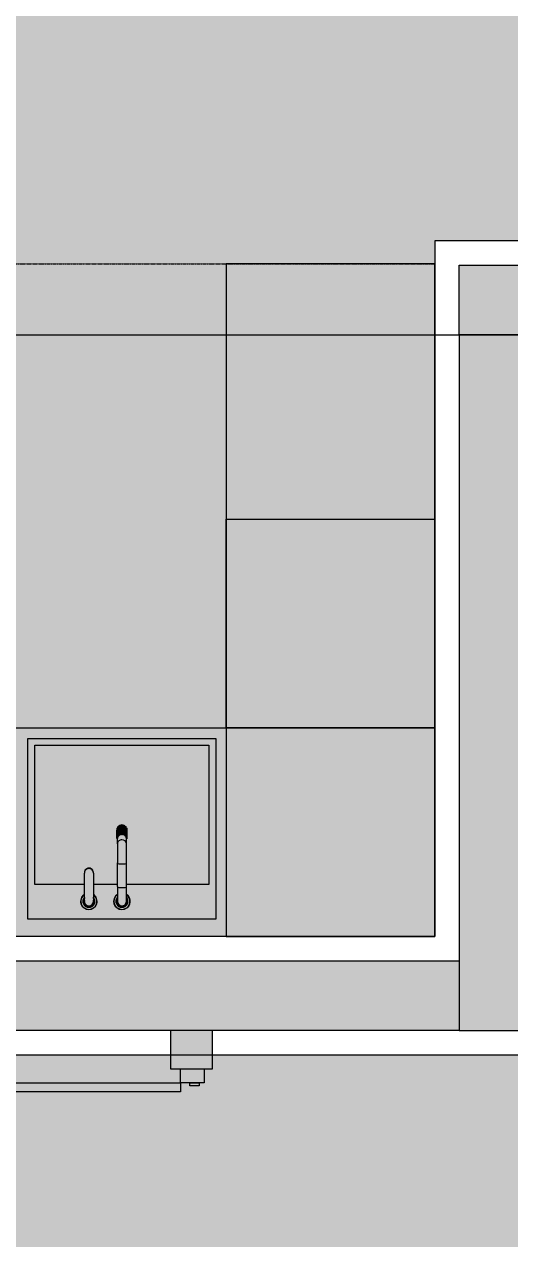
# Model space of a CAD drawing. Header units: millimetres. Extents: x 475206255 to 476720147, y 4620882299 to 4621447368.
# Drawn here: x 475235774 to 475237169, y 4621149208 to 4621152699 of the extents above; entities that cross this region are included whole.
import ezdxf

# ---------------------------------------------------------------- set-up
doc = ezdxf.new("R2010")
doc.units = ezdxf.units.MM
doc.header["$MEASUREMENT"] = 0
doc.linetypes.add('ACAD_ISO02W100', pattern=[7.5, 6, -1.5])
doc.linetypes.add('dash fine 0_25', pattern=[0.5952, 0.2976, -0.2976])
for name, color, linetype, lineweight in [('2D Drafting - General_Pen_No__250_Pen_No__7_Pen_No__250', 7, 'Continuous', 0), ('2D Drafting - General_Pen_No__250_Pen_No__7_Pen_No__7', 7, 'Continuous', 0), ('2D Drafting - General_Pen_No__7_Pen_No__7_Pen_No__7', 7, 'Continuous', 0), ('Doors_Pen_No__7_Pen_No__7_Pen_No__7', 7, 'Continuous', 0), ('G-Anno-Nplt_Pen_No__151', 151, 'Continuous', 0), ('G-Anno-Nplt_Pen_No__4', 7, 'Continuous', 0), ('New_--------AVEJI_MODZRAVI_Pen_No__7', 7, 'Continuous', 0), ('New_--------AVEJI_UDZRAVI_Pen_No__7', 7, 'Continuous', 0), ('zoma_Pen_No__142', 142, 'Continuous', 0), ('zoma_Pen_No__5_Pen_No__5', 5, 'Continuous', 0)]:
    doc.layers.add(name, color=color, linetype=linetype, lineweight=lineweight)
doc.layers.add('New_--aveji_Pen_No__251', color=7, linetype='Continuous', lineweight=0, true_color=0x656565)
doc.layers.add('zoma', color=7, linetype='Continuous')
doc.styles.add('GENERATED_STYLE_2', font='arial.ttf')
doc.dimstyles.new('GENERATED_STYLE__3', dxfattribs={"dimtxt": 200, "dimasz": 64.421331, "dimexe": 0.18, "dimexo": 3, "dimgap": 0, "dimtad": 1, "dimtih": 1, "dimtoh": 1, "dimlfac": 0.001, "dimzin": 0, "dimdsep": 46, "dimtxsty": 'GENERATED_STYLE_2', "dimblk": 'ARROWHEAD_2', "dimblk1": 'ARROWHEAD_2', "dimblk2": 'ARROWHEAD_2', "dimcen": 0.09, "dimclrd": 142, "dimclre": 142, "dimclrt": 142, "dimadec": 0, "dimazin": 0, "dimtfac": 1, "dimtdec": 4, "dimtmove": 0, "dimatfit": 3, "dimfxl": 1, "dimtolj": 1, "dimtzin": 0, "dimarcsym": 0})
doc.dimstyles.new('GENERATED_STYLE__9', dxfattribs={"dimtxt": 200, "dimasz": 64.421331, "dimexe": 0.18, "dimexo": 3, "dimgap": 0, "dimtad": 1, "dimlfac": 0.001, "dimzin": 0, "dimdsep": 46, "dimtxsty": 'GENERATED_STYLE_2', "dimblk": 'ARROWHEAD_2', "dimblk1": 'ARROWHEAD_2', "dimblk2": 'ARROWHEAD_2', "dimcen": 0.09, "dimclrd": 142, "dimclre": 142, "dimclrt": 142, "dimadec": 0, "dimazin": 0, "dimtfac": 1, "dimtdec": 4, "dimtmove": 0, "dimatfit": 3, "dimfxl": 1, "dimtolj": 1, "dimtzin": 0, "dimarcsym": 0})

# ---------------------------------------------------------------- blocks, each defined once
blk = doc.blocks.new('*D165', base_point=(475826095.8, 4621095193.2))
at = {"layer": 'zoma_Pen_No__142', "color": 142, "linetype": 'Continuous', "lineweight": 0, "transparency": 16777216}
for p, q in [((475299175.7, 4621159381.7), (475299091, 4621159430.6)), ((475299133.3, 4621159406.2), (475299133.3, 4621159447.6)), ((475299196.9, 4621159406.2), (475299069.8, 4621159406.2)), ((475299133.3, 4621144206.2), (475299133.3, 4621159406.2)), ((475299196.9, 4621144206.2), (475299069.8, 4621144206.2)), ((475299091, 4621144230.6), (475299175.7, 4621144181.7)), ((475299133.3, 4621144164.7), (475299133.3, 4621144206.2))]:
    blk.add_line(p, q, dxfattribs=at)
at = {"layer": 'zoma_Pen_No__142', "color": 142, "lineweight": 0, "transparency": 16777216, "insert": (475299093.3, 4621151463), "char_height": 200, "attachment_point": 7, "rotation": 90, "style": 'GENERATED_STYLE_2'}
blk.add_mtext('\\A1;{\\pql;\\fArial|b0|i0|c204|p0;\\W1.000000;15.20}', dxfattribs=at)
blk = doc.blocks.new('ARROWHEAD_2')
at = {"color": 0, "linetype": 'Continuous', "lineweight": 0}
for p, q in [((-0.378, -0.655), (0.378, 0.655)), ((0, 0), (-1, 0))]:
    blk.add_line(p, q, dxfattribs=at)
blk = doc.blocks.new('*D169', base_point=(475826095.8, 4621095193.2))
at = {"layer": 'zoma_Pen_No__142', "color": 142, "linetype": 'Continuous', "lineweight": 0, "transparency": 16777216}
for p, q in [((475298407.8, 4621151606.2), (475298280.6, 4621151606.2)), ((475298301.8, 4621151630.6), (475298386.6, 4621151581.7)), ((475298344.2, 4621149006.2), (475298344.2, 4621151606.2)), ((475298301.8, 4621149030.6), (475298386.6, 4621148981.7)), ((475298407.8, 4621149006.2), (475298280.6, 4621149006.2))]:
    blk.add_line(p, q, dxfattribs=at)
at = {"layer": 'zoma_Pen_No__142', "color": 142, "lineweight": 0, "transparency": 16777216, "char_height": 200, "attachment_point": 7, "rotation": 90, "style": 'GENERATED_STYLE_2'}
for s, insert in [('\\A1;{\\pql;\\fArial|b0|i0|c204|p0;\\W1.000000;0.40}', (475298304.2, 4621151047.8)), ('\\A1;{\\pql;\\fArial|b0|i0|c204|p0;\\W1.000000;2.60}', (475298304.2, 4621150039.2))]:
    blk.add_mtext(s, dxfattribs=dict(at, insert=insert))
blk = doc.blocks.new('*D170', base_point=(475826095.8, 4621095193.2))
at = {"layer": 'zoma_Pen_No__142', "color": 142, "linetype": 'Continuous', "lineweight": 0, "transparency": 16777216}
for p, q in [((475298301.8, 4621152030.6), (475298386.6, 4621151981.7)), ((475298407.8, 4621152006.2), (475298280.6, 4621152006.2)), ((475298344.2, 4621151606.2), (475298344.2, 4621152006.2)), ((475298407.8, 4621151606.2), (475298280.6, 4621151606.2)), ((475298301.8, 4621151630.6), (475298386.6, 4621151581.7))]:
    blk.add_line(p, q, dxfattribs=at)
blk = doc.blocks.new('*D171', base_point=(475826095.8, 4621095193.2))
at = {"layer": 'zoma_Pen_No__142', "color": 142, "linetype": 'Continuous', "lineweight": 0, "transparency": 16777216}
for p, q in [((475298301.8, 4621152630.6), (475298386.6, 4621152581.7)), ((475298407.8, 4621152606.2), (475298280.6, 4621152606.2)), ((475298344.2, 4621152006.2), (475298344.2, 4621152606.2)), ((475298301.8, 4621152030.6), (475298386.6, 4621151981.7)), ((475298407.8, 4621152006.2), (475298280.6, 4621152006.2))]:
    blk.add_line(p, q, dxfattribs=at)
at = {"layer": 'zoma_Pen_No__142', "color": 142, "lineweight": 0, "transparency": 16777216, "insert": (475298304.2, 4621152039.2), "char_height": 200, "attachment_point": 7, "rotation": 90, "style": 'GENERATED_STYLE_2'}
blk.add_mtext('\\A1;{\\pql;\\fArial|b0|i0|c204|p0;\\W1.000000;0.60}', dxfattribs=at)
blk = doc.blocks.new('*D172', base_point=(475826095.8, 4621095193.2))
at = {"layer": 'zoma_Pen_No__142', "color": 142, "linetype": 'Continuous', "lineweight": 0, "transparency": 16777216}
for p, q in [((475298301.8, 4621154230.6), (475298386.6, 4621154181.7)), ((475298407.8, 4621154206.2), (475298280.6, 4621154206.2)), ((475298344.2, 4621152606.2), (475298344.2, 4621154206.2)), ((475298301.8, 4621152630.6), (475298386.6, 4621152581.7)), ((475298407.8, 4621152606.2), (475298280.6, 4621152606.2))]:
    blk.add_line(p, q, dxfattribs=at)
at = {"layer": 'zoma_Pen_No__142', "color": 142, "lineweight": 0, "transparency": 16777216, "insert": (475298304.2, 4621153139.2), "char_height": 200, "attachment_point": 7, "rotation": 90, "style": 'GENERATED_STYLE_2'}
blk.add_mtext('\\A1;{\\pql;\\fArial|b0|i0|c204|p0;\\W1.000000;1.60}', dxfattribs=at)
blk = doc.blocks.new('*D1332', base_point=(475826095.8, 4621095193.2))
at = {"layer": 'zoma_Pen_No__142', "color": 142, "linetype": 'Continuous', "lineweight": 0, "transparency": 16777216}
for p, q in [((475233619.4, 4621160358.8), (475233619.4, 4621160486)), ((475240119.4, 4621160358.8), (475240119.4, 4621160486)), ((475233643.8, 4621160464.8), (475233594.9, 4621160380)), ((475240143.8, 4621160464.8), (475240094.9, 4621160380)), ((475233619.4, 4621160422.4), (475240119.4, 4621160422.4))]:
    blk.add_line(p, q, dxfattribs=at)
at = {"layer": 'zoma_Pen_No__142', "color": 142, "lineweight": 0, "transparency": 16777216, "char_height": 200, "attachment_point": 7, "style": 'GENERATED_STYLE_2'}
for s, insert in [('\\A1;{\\pql;\\fArial|b0|i0|c204|p0;\\W1.000000;6.50}', (475236602.4, 4621160462.4)), ('\\A1;{\\pql;\\fArial|b0|i0|c204|p0;\\W1.000000;0.40}', (475239561, 4621160462.4))]:
    blk.add_mtext(s, dxfattribs=dict(at, insert=insert))
blk = doc.blocks.new('*D1391', base_point=(475826095.8, 4621095193.2))
at = {"layer": 'zoma_Pen_No__142', "color": 142, "linetype": 'Continuous', "lineweight": 0, "transparency": 16777216}
for p, q in [((475233619.4, 4621209735.5), (475233619.4, 4621209862.6)), ((475240119.4, 4621209735.5), (475240119.4, 4621209862.6)), ((475233643.8, 4621209841.4), (475233594.9, 4621209756.6)), ((475240143.8, 4621209841.4), (475240094.9, 4621209756.6)), ((475233619.4, 4621209799), (475240119.4, 4621209799))]:
    blk.add_line(p, q, dxfattribs=at)
at = {"layer": 'zoma_Pen_No__142', "color": 142, "lineweight": 0, "transparency": 16777216, "char_height": 200, "attachment_point": 7, "style": 'GENERATED_STYLE_2'}
for s, insert in [('\\A1;{\\pql;\\fArial|b0|i0|c204|p0;\\W1.000000;6.50}', (475236602.4, 4621209839)), ('\\A1;{\\pql;\\fArial|b0|i0|c204|p0;\\W1.000000;0.40}', (475239561, 4621209839))]:
    blk.add_mtext(s, dxfattribs=dict(at, insert=insert))
blk = doc.blocks.new('*D1415', base_point=(475826095.8, 4621095193.2))
at = {"layer": 'zoma_Pen_No__142', "color": 142, "linetype": 'Continuous', "lineweight": 0, "transparency": 16777216}
for p, q in [((475233619.4, 4621191190.5), (475233619.4, 4621191317.7)), ((475240119.4, 4621191190.5), (475240119.4, 4621191317.7)), ((475233643.8, 4621191296.5), (475233594.9, 4621191211.7)), ((475240143.8, 4621191296.5), (475240094.9, 4621191211.7)), ((475233619.4, 4621191254.1), (475240119.4, 4621191254.1))]:
    blk.add_line(p, q, dxfattribs=at)
at = {"layer": 'zoma_Pen_No__142', "color": 142, "lineweight": 0, "transparency": 16777216, "char_height": 200, "attachment_point": 7, "style": 'GENERATED_STYLE_2'}
for s, insert in [('\\A1;{\\pql;\\fArial|b0|i0|c204|p0;\\W1.000000;6.50}', (475236602.4, 4621191294.1)), ('\\A1;{\\pql;\\fArial|b0|i0|c204|p0;\\W1.000000;0.40}', (475239561, 4621191294.1))]:
    blk.add_mtext(s, dxfattribs=dict(at, insert=insert))
blk = doc.blocks.new('*D1449', base_point=(475826095.8, 4621095193.2))
at = {"layer": 'zoma_Pen_No__142', "color": 142, "linetype": 'Continuous', "lineweight": 0, "transparency": 16777216}
for p, q in [((475233619.4, 4621258925.2), (475233619.4, 4621259052.4)), ((475240119.4, 4621258925.2), (475240119.4, 4621259052.4)), ((475233643.8, 4621259031.2), (475233594.9, 4621258946.4)), ((475240143.8, 4621259031.2), (475240094.9, 4621258946.4)), ((475233619.4, 4621258988.8), (475240119.4, 4621258988.8))]:
    blk.add_line(p, q, dxfattribs=at)
at = {"layer": 'zoma_Pen_No__142', "color": 142, "lineweight": 0, "transparency": 16777216, "char_height": 200, "attachment_point": 7, "style": 'GENERATED_STYLE_2'}
for s, insert in [('\\A1;{\\pql;\\fArial|b0|i0|c204|p0;\\W1.000000;6.50}', (475236602.4, 4621259028.8)), ('\\A1;{\\pql;\\fArial|b0|i0|c204|p0;\\W1.000000;0.40}', (475239561, 4621259028.8))]:
    blk.add_mtext(s, dxfattribs=dict(at, insert=insert))
blk = doc.blocks.new('*D1473', base_point=(475826095.8, 4621095193.2))
at = {"layer": 'zoma_Pen_No__142', "color": 142, "linetype": 'Continuous', "lineweight": 0, "transparency": 16777216}
for p, q in [((475233619.4, 4621240380.3), (475233619.4, 4621240507.4)), ((475240119.4, 4621240380.3), (475240119.4, 4621240507.4)), ((475233643.8, 4621240486.2), (475233594.9, 4621240401.5)), ((475240143.8, 4621240486.2), (475240094.9, 4621240401.5)), ((475233619.4, 4621240443.8), (475240119.4, 4621240443.8))]:
    blk.add_line(p, q, dxfattribs=at)
at = {"layer": 'zoma_Pen_No__142', "color": 142, "lineweight": 0, "transparency": 16777216, "char_height": 200, "attachment_point": 7, "style": 'GENERATED_STYLE_2'}
for s, insert in [('\\A1;{\\pql;\\fArial|b0|i0|c204|p0;\\W1.000000;6.50}', (475236602.4, 4621240483.8)), ('\\A1;{\\pql;\\fArial|b0|i0|c204|p0;\\W1.000000;0.40}', (475239561, 4621240483.8))]:
    blk.add_mtext(s, dxfattribs=dict(at, insert=insert))

msp = doc.modelspace()

# ---------------------------------------------------------------- hatches: boundary and pattern name
at = {"layer": '2D Drafting - General_Pen_No__250_Pen_No__7_Pen_No__7', "linetype": 'Continuous', "lineweight": 0}
for points in [[(475240124.343, 4621152006.167), (475240124.343, 4621151806.167), (475237024.343, 4621151806.167), (475237024.343, 4621152006.167)], [(475237024.343, 4621151806.167), (475237024.343, 4621149806.167), (475237224.343, 4621149806.167), (475237224.343, 4621151806.167)], [(475233424.343, 4621150006.167), (475237024.343, 4621150006.167), (475237024.343, 4621149806.167), (475233424.343, 4621149806.167)], [(475236194.342, 4621149695.543), (475236314.342, 4621149695.543), (475236314.342, 4621149806.167), (475236194.342, 4621149806.167)]]:
    msp.add_hatch(color=7, dxfattribs=at).paths.add_polyline_path(points)
at = {"layer": 'G-Anno-Nplt_Pen_No__151', "linetype": 'Continuous', "lineweight": 0, "true_color": 0x1f2f3f}
for points in [[(475233494.343, 4621150076.167), (475233494.343, 4621150945.979), (475233894.343, 4621150945.979), (475233894.343, 4621151776.167), (475233694.343, 4621151776.167), (475233694.343, 4621152076.167), (475233494.343, 4621152076.167), (475233494.343, 4621152660.369), (475233494.343, 4621153166.355), (475233494.343, 4621158936.167), (475233694.343, 4621158936.167), (475233694.343, 4621159136.167), (475240054.343, 4621159136.167), (475240054.343, 4621158936.167), (475240054.343, 4621156069.332), (475240124.343, 4621156069.332), (475240124.343, 4621154316.542), (475239724.343, 4621154316.542), (475239724.343, 4621153556.524), (475240254.343, 4621153556.524), (475240254.343, 4621152076.167), (475236954.343, 4621152076.167), (475236954.343, 4621150076.167)], [(475233494.342, 4621144676.167), (475233494.342, 4621149736.167), (475237294.343, 4621149736.167), (475237294.343, 4621151736.167), (475239464.155, 4621151736.167), (475239464.155, 4621151336.167), (475240294.343, 4621151336.167), (475240294.343, 4621151536.167), (475240594.343, 4621151536.167), (475240594.343, 4621152096.092), (475242554.343, 4621152096.092), (475242554.343, 4621151505.904), (475242954.343, 4621151505.904), (475242954.343, 4621150759.618), (475243024.343, 4621150759.618), (475243024.343, 4621148414.674), (475242954.343, 4621148414.674), (475242954.343, 4621144476.174), (475240594.343, 4621144476.174), (475240594.343, 4621144676.167), (475240054.343, 4621144676.167), (475240054.343, 4621144476.174), (475233694.343, 4621144476.174), (475233694.343, 4621144676.167)]]:
    msp.add_hatch(color=169, dxfattribs=at).paths.add_polyline_path(points)

# ---------------------------------------------------------------- linework, layer by layer
at = {"layer": '2D Drafting - General_Pen_No__250_Pen_No__7_Pen_No__250', "color": 7, "linetype": 'Continuous', "lineweight": 0, "flags": 128}
for points in [[(475237024.343, 4621151806.167), (475237024.343, 4621149806.167), (475237224.343, 4621149806.167), (475237224.343, 4621151806.167)], [(475236194.342, 4621149695.543), (475236314.342, 4621149695.543), (475236314.342, 4621149806.167), (475236194.342, 4621149806.167)]]:
    msp.add_lwpolyline(points, close=True, dxfattribs=at)
at = {"layer": '2D Drafting - General_Pen_No__250_Pen_No__7_Pen_No__7', "color": 7, "linetype": 'Continuous', "lineweight": 0, "flags": 128}
for points in [[(475240124.343, 4621152006.167), (475240124.343, 4621151806.167), (475237024.343, 4621151806.167), (475237024.343, 4621152006.167)], [(475233424.343, 4621150006.167), (475237024.343, 4621150006.167), (475237024.343, 4621149806.167), (475233424.343, 4621149806.167)]]:
    msp.add_lwpolyline(points, close=True, dxfattribs=at)
at = {"layer": '2D Drafting - General_Pen_No__7_Pen_No__7_Pen_No__7', "color": 7, "linetype": 'Continuous', "lineweight": 0}
msp.add_arc((475236222.837, 4621149629.365), 794.311, 180.000009, 270.00169, dxfattribs=at)
at = {"layer": 'Doors_Pen_No__7_Pen_No__7_Pen_No__7', "color": 7, "linetype": 'Continuous', "lineweight": 0, "flags": 128}
for points in [[(475236290.571, 4621149695.543), (475236290.571, 4621149656.032), (475236222.837, 4621149656.032), (475236222.837, 4621149695.543)], [(475236222.837, 4621149656.032), (475236222.837, 4621149629.365), (475235428.526, 4621149629.365), (475235428.526, 4621149656.032)], [(475236276.171, 4621149656.032), (475236276.171, 4621149647.143), (475236249.504, 4621149647.143), (475236249.504, 4621149656.032)]]:
    msp.add_lwpolyline(points, close=True, dxfattribs=at)
at = {"layer": 'G-Anno-Nplt_Pen_No__4', "color": 7, "linetype": 'Continuous', "lineweight": 0, "flags": 128}
for points in [[(475233494.343, 4621150076.167), (475233494.343, 4621150945.979), (475233894.343, 4621150945.979), (475233894.343, 4621151776.167), (475233694.343, 4621151776.167), (475233694.343, 4621152076.167), (475233494.343, 4621152076.167), (475233494.343, 4621152660.369), (475233494.343, 4621153166.355), (475233494.343, 4621158936.167), (475233694.343, 4621158936.167), (475233694.343, 4621159136.167), (475240054.343, 4621159136.167), (475240054.343, 4621158936.167), (475240054.343, 4621156069.332), (475240124.343, 4621156069.332), (475240124.343, 4621154316.542), (475239724.343, 4621154316.542), (475239724.343, 4621153556.524), (475240254.343, 4621153556.524), (475240254.343, 4621152076.167), (475236954.343, 4621152076.167), (475236954.343, 4621150076.167)], [(475233494.342, 4621144676.167), (475233494.342, 4621149736.167), (475237294.343, 4621149736.167), (475237294.343, 4621151736.167), (475239464.155, 4621151736.167), (475239464.155, 4621151336.167), (475240294.343, 4621151336.167), (475240294.343, 4621151536.167), (475240594.343, 4621151536.167), (475240594.343, 4621152096.092), (475242554.343, 4621152096.092), (475242554.343, 4621151505.904), (475242954.343, 4621151505.904), (475242954.343, 4621150759.618), (475243024.343, 4621150759.618), (475243024.343, 4621148414.674), (475242954.343, 4621148414.674), (475242954.343, 4621144476.174), (475240594.343, 4621144476.174), (475240594.343, 4621144676.167), (475240054.343, 4621144676.167), (475240054.343, 4621144476.174), (475233694.343, 4621144476.174), (475233694.343, 4621144676.167)]]:
    msp.add_lwpolyline(points, close=True, dxfattribs=at)
at = {"layer": 'New_--------AVEJI_MODZRAVI_Pen_No__7', "color": 7, "linetype": 'dash fine 0_25', "lineweight": 0}
msp.add_lwpolyline([(475233462.186, 4621150676.168), (475233462.186, 4621152010.536), (475236954.344, 4621152010.535)], dxfattribs=at)
at = {"layer": 'New_--------AVEJI_UDZRAVI_Pen_No__7', "color": 7, "linetype": 'Continuous', "lineweight": 0}
for p, q in [((475236354.343, 4621151276.167), (475236954.343, 4621151276.167)), ((475236354.343, 4621150676.167), (475236354.343, 4621151276.167)), ((475236954.343, 4621151276.167), (475236954.343, 4621150676.167)), ((475236954.343, 4621150676.167), (475236354.343, 4621150676.167))]:
    msp.add_line(p, q, dxfattribs=at)
for points in [[(475236354.343, 4621150076.167), (475236954.343, 4621150076.167), (475236954.343, 4621152010.535), (475236354.343, 4621152010.535)], [(475236954.343, 4621150676.167), (475236954.343, 4621150076.167), (475233954.343, 4621150076.168), (475233954.343, 4621150676.168)]]:
    msp.add_lwpolyline(points, close=True, dxfattribs=at)
at = {"layer": 'New_--aveji_Pen_No__251', "color": 251, "linetype": 'Continuous', "lineweight": 0, "true_color": 0x656565}
for p, q in [((475236040.157, 4621150386.33), (475236040.157, 4621150362.367)), ((475236040.157, 4621150358.539), (475236040.157, 4621150382.502)), ((475236040.416, 4621150363.522), (475236040.416, 4621150387.485)), ((475236042.062, 4621150391.021), (475236042.062, 4621150367.058)), ((475236042.798, 4621150368.038), (475236042.798, 4621150392.001)), ((475236045.37, 4621150393.215), (475236045.37, 4621150367.564)), ((475236045.839, 4621150394.707), (475236045.839, 4621150370.744)), ((475236046.941, 4621150371.399), (475236046.941, 4621150395.362)), ((475236049.495, 4621150395.668), (475236049.495, 4621150370.017)), ((475236050.914, 4621150396.826), (475236050.914, 4621150372.863)), ((475236052.213, 4621150373.092), (475236052.213, 4621150397.056)), ((475236054.362, 4621150396.53), (475236054.362, 4621150370.878)), ((475236056.514, 4621150397.055), (475236056.514, 4621150373.092)), ((475236057.813, 4621150372.862), (475236057.813, 4621150396.825)), ((475236059.228, 4621150395.668), (475236059.228, 4621150370.017)), ((475236061.785, 4621150395.359), (475236061.785, 4621150371.391)), ((475236061.786, 4621150395.36), (475236061.786, 4621150371.397)), ((475236062.887, 4621150370.742), (475236062.887, 4621150394.705)), ((475236063.354, 4621150393.215), (475236063.354, 4621150367.564)), ((475236065.925, 4621150391.999), (475236065.925, 4621150368.031)), ((475236065.928, 4621150391.998), (475236065.928, 4621150368.035)), ((475236066.663, 4621150367.056), (475236066.663, 4621150391.019)), ((475236068.305, 4621150387.484), (475236068.305, 4621150363.516)), ((475236068.309, 4621150387.482), (475236068.309, 4621150363.519)), ((475236068.567, 4621150362.364), (475236068.567, 4621150386.327)), ((475236041.482, 4621150343.1), (475236041.482, 4621150357.82)), ((475236067.241, 4621150343.1), (475236067.241, 4621150357.82)), ((475236068.563, 4621150362.355), (475236068.563, 4621150358.534)), ((475236068.566, 4621150362.362), (475236068.566, 4621150358.536)), ((475236041.482, 4621150343.1), (475236041.482, 4621150287.979)), ((475236067.241, 4621150287.979), (475236067.241, 4621150343.1)), ((475236041.482, 4621150219.938), (475236041.482, 4621150287.979)), ((475236067.241, 4621150219.938), (475236067.241, 4621150287.979)), ((475235946.411, 4621150260.356), (475235946.411, 4621150258.933)), ((475235946.411, 4621150177.467), (475235946.411, 4621150258.933)), ((475235972.171, 4621150258.933), (475235972.171, 4621150260.356)), ((475235972.171, 4621150258.933), (475235972.171, 4621150177.467)), ((475236041.482, 4621150225.903), (475235972.171, 4621150225.903)), ((475236041.482, 4621150219.938), (475236041.482, 4621150177.467)), ((475236067.241, 4621150177.467), (475236067.241, 4621150219.938))]:
    msp.add_line(p, q, dxfattribs=at)
at = {"layer": 'New_--aveji_Pen_No__251', "color": 251, "linetype": 'ACAD_ISO02W100', "lineweight": 0, "true_color": 0x656565}
msp.add_lwpolyline([(475236354.343, 4621150676.167), (475236354.343, 4621150076.167)], dxfattribs=at)
at = {"layer": 'New_--aveji_Pen_No__251', "color": 251, "linetype": 'Continuous', "lineweight": 0, "true_color": 0x656565}
msp.add_lwpolyline([(475235784.286, 4621150126.167), (475235784.286, 4621150646.167), (475236324.4, 4621150646.167), (475236324.4, 4621150126.167)], close=True, dxfattribs=at)
msp.add_lwpolyline([(475235946.411, 4621150225.903), (475235804.286, 4621150225.903), (475235804.286, 4621150626.167), (475236304.4, 4621150626.167), (475236304.4, 4621150225.903), (475236067.241, 4621150225.903)], dxfattribs=at)
for centre, radius, start, end in [((475235959.291, 4621150177.467), 23.813, 122.741874, 270.00001), ((475235959.291, 4621150177.467), 23.805, 122.7551, 270.00001), ((475235959.291, 4621150177.467), 23.778, 122.796741, 270.00001), ((475235959.291, 4621150177.467), 23.724, 122.880365, 270.00001), ((475235959.291, 4621150177.467), 23.635, 123.020121, 270.00001), ((475235959.291, 4621150177.467), 23.146, 123.811207, 270.00001), ((475235959.291, 4621150177.467), 17.327, 138.016917, 270.000011), ((475235959.291, 4621150177.467), 16.761, 140.211086, 270.000011), ((475235959.291, 4621150177.467), 16.55, 141.097179, 270.00001), ((475235959.291, 4621150177.467), 16.328, 142.073598, 270.00001), ((475235959.291, 4621150177.467), 15.483, 146.287752, 270.000009), ((475235959.291, 4621150177.467), 13.402, 163.949118, 270.00001), ((475235959.291, 4621150177.467), 12.88, 180.000011, 0.000011), ((475235959.291, 4621150177.467), 23.813, 270.00001, 57.258147), ((475235959.291, 4621150177.467), 23.805, 270.00001, 57.244921), ((475235959.291, 4621150177.467), 23.778, 270.00001, 57.20328), ((475235959.291, 4621150177.467), 23.724, 270.00001, 57.119655), ((475235959.291, 4621150177.467), 23.635, 270.00001, 56.979899), ((475235959.291, 4621150177.467), 23.146, 270.00001, 56.188814), ((475235959.291, 4621150177.467), 17.327, 270.00001, 41.983103), ((475235959.291, 4621150177.467), 16.761, 270.000009, 39.788935), ((475235959.291, 4621150177.467), 16.55, 270.000011, 38.90284), ((475235959.291, 4621150177.467), 16.328, 270.000011, 37.926421), ((475235959.291, 4621150177.467), 15.483, 270.00001, 33.712269), ((475235959.291, 4621150177.467), 13.402, 270.00001, 16.050904), ((475236054.362, 4621150177.467), 23.813, 122.741874, 270.00001), ((475236054.362, 4621150177.467), 23.805, 122.755099, 270.00001), ((475236054.362, 4621150177.467), 23.778, 122.796741, 270.00001), ((475236054.362, 4621150177.467), 23.724, 122.880365, 270.00001), ((475236054.362, 4621150177.467), 23.635, 123.020121, 270.00001), ((475236054.362, 4621150177.467), 23.146, 123.811207, 270.00001), ((475236054.362, 4621150177.467), 17.327, 138.016919, 270.000011), ((475236054.362, 4621150177.467), 16.761, 140.211086, 270.000011), ((475236054.362, 4621150177.467), 16.55, 141.097179, 270.00001), ((475236054.362, 4621150177.467), 16.328, 142.073597, 270.00001), ((475236054.362, 4621150177.467), 15.483, 146.287751, 270.00001), ((475236054.362, 4621150177.467), 13.402, 163.949118, 270.00001), ((475236054.362, 4621150177.467), 12.88, 180.000011, 270.000009), ((475236054.362, 4621150177.467), 23.813, 270.00001, 57.258147), ((475236054.362, 4621150177.467), 23.805, 270.00001, 57.244921), ((475236054.362, 4621150177.467), 23.778, 270.00001, 57.20328), ((475236054.362, 4621150177.467), 23.724, 270.00001, 57.119655), ((475236054.362, 4621150177.467), 23.635, 270.000009, 56.9799), ((475236054.362, 4621150177.467), 23.146, 270.00001, 56.188814), ((475236054.362, 4621150177.467), 17.327, 270.000009, 41.983102), ((475236054.362, 4621150177.467), 16.761, 270.000009, 39.788935), ((475236054.362, 4621150177.467), 16.55, 270.00001, 38.902842), ((475236054.362, 4621150177.467), 16.328, 270.000011, 37.926421), ((475236054.362, 4621150177.467), 15.483, 270.000009, 33.712271), ((475236054.362, 4621150177.467), 13.402, 270.00001, 16.050904), ((475236054.362, 4621150177.467), 12.88, 270.000011, 0.000011)]:
    msp.add_arc(centre, radius, start, end, dxfattribs=at)
for centre, major_axis, ratio, start_param, end_param in [((475236054.362, 4621150384.415), (-14.367, 0), 0.88988826, 6.04060858, 6.13281406), ((475236054.362, 4621150384.415), (-14.367, 0), 0.88988826, 5.64790952, 5.74011495), ((475236054.362, 4621150387.045), (-11.65, 0), 0.88988826, 5.57467637, 5.66419212), ((475236054.362, 4621150384.415), (-14.367, 0), 0.88988826, 5.25521041, 5.34741586), ((475236054.362, 4621150387.045), (-11.65, 0), 0.88988826, 4.10641306, 5.31802189), ((475236054.362, 4621150384.415), (-14.367, 0), 0.88988826, 4.86251134, 4.95471679), ((475236054.362, 4621150384.415), (-14.367, 0), 0.88988826, 4.46981225, 4.5620177), ((475236054.362, 4621150384.415), (-14.367, 0), 0.88988826, 4.07711315, 4.16931861), ((475236054.362, 4621150387.045), (-11.65, 0), 0.88988826, 3.76046563, 3.84980682), ((475236054.362, 4621150384.415), (-14.367, 0), 0.88988826, 3.68441407, 3.7766195), ((475236054.362, 4621150384.415), (14.367, 0), 0.88988826, 0.15012233, 0.24232779), ((475236054.362, 4621150360.451), (-14.367, 0), 0.88988826, 0.15012236, 0.24232781), ((475236054.362, 4621150360.451), (-14.367, 0), 0.88988826, 6.04060858, 6.13281399), ((475236054.362, 4621150359.862), (-13.515, 0), 0.88988826, 0.08069143, 0.30793908), ((475236054.362, 4621150359.862), (-13.515, 0), 0.88988826, 5.97117764, 6.20216828), ((475236054.362, 4621150357.82), (-12.88, 0), 0.88988826, 4.71238898, 6.28318531), ((475236054.362, 4621150343.1), (-12.88, 0), 0.88988826, 4.71238898, 6.28318531), ((475236054.362, 4621150359.645), (-12.82, 0), 0.88988826, 5.90202136, 6.27159918), ((475236054.362, 4621150359.645), (-12.82, 0), 0.88988826, 0.01153518, 0.05090817), ((475236054.362, 4621150360.451), (-14.367, 0), 0.88988826, 5.64790952, 5.74011495), ((475236054.362, 4621150359.862), (-13.515, 0), 0.88988826, 5.57847855, 5.80946922), ((475236054.362, 4621150359.645), (-12.82, 0), 0.88988826, 5.50932229, 5.87890013), ((475236054.362, 4621150359.645), (-12.82, 0), 0.88988826, 5.1166232, 5.48620103), ((475236054.362, 4621150359.862), (-13.515, 0), 0.88988826, 5.18577946, 5.41677015), ((475236054.362, 4621150360.451), (-14.367, 0), 0.88988826, 5.25521041, 5.34741586), ((475236054.362, 4621150359.645), (-12.82, 0), 0.88988826, 4.72392409, 5.0935019), ((475236054.362, 4621150359.862), (-13.515, 0), 0.88988826, 4.79308039, 5.02407106), ((475236054.362, 4621150360.451), (-14.367, 0), 0.88988826, 4.86251133, 4.95471677), ((475236054.362, 4621150357.82), (12.88, 0), 0.88988826, -0.00000006, 1.57079633), ((475236054.362, 4621150343.1), (12.88, 0), 0.88988826, 0.00000002, 1.57079632), ((475236054.362, 4621150359.645), (-12.82, 0), 0.88988826, 4.331225, 4.70080283), ((475236054.362, 4621150359.862), (-13.515, 0), 0.88988826, 4.40038131, 4.63137199), ((475236054.362, 4621150360.451), (-14.367, 0), 0.88988826, 4.46981226, 4.5620177), ((475236054.362, 4621150359.645), (-12.82, 0), 0.88988826, 3.93852589, 4.30810372), ((475236054.362, 4621150359.862), (-13.515, 0), 0.88988826, 4.00768224, 4.23867289), ((475236054.362, 4621150360.451), (-14.367, 0), 0.88988826, 4.0771132, 4.16931861), ((475236054.362, 4621150359.645), (-12.82, 0), 0.88988826, 3.54582678, 3.91540464), ((475236054.362, 4621150359.862), (-13.515, 0), 0.88988826, 3.61498315, 3.84597379), ((475236054.362, 4621150360.451), (-14.367, 0), 0.88988826, 3.68441407, 3.77661956), ((475236054.362, 4621150359.645), (12.82, 0), 0.88988826, 0.01153504, 0.38111292), ((475236054.362, 4621150359.645), (12.82, 0), 0.88988826, 6.23227716, 6.27159912), ((475236054.362, 4621150359.862), (13.515, 0), 0.88988826, 0.08069142, 0.31168208), ((475236054.362, 4621150359.862), (13.515, 0), 0.88988826, 5.97524624, 6.20216827), ((475236054.362, 4621150360.451), (14.367, 0), 0.88988826, 6.04060856, 6.13281403), ((475236054.362, 4621150360.451), (14.367, 0), 0.88988826, 0.15012233, 0.24232779), ((475236054.362, 4621150287.979), (12.88, 0), 0.23905575, 3.14159248, 4.71238898), ((475236054.362, 4621150287.979), (12.88, 0), 0.23905575, 4.71238898, 6.28318537), ((475235959.291, 4621150260.356), (-12.88, 0), 0.98480506, 3.14159243, 6.28318509), ((475235959.291, 4621150258.933), (12.88, 0), 0.98480799, -0.00000006, 3.14159267), ((475236054.362, 4621150219.938), (12.88, 0), 0.23905575, 3.14159271, 4.71238898), ((475236054.362, 4621150219.938), (12.88, 0), 0.23905575, 4.71238898, 6.28318537)]:
    msp.add_ellipse(centre, major_axis=major_axis, ratio=ratio, start_param=start_param, end_param=end_param, dxfattribs=at)
for points in [[(475236040.416, 4621150387.485), (475236040.792, 4621150387.905), (475236041.158, 4621150388.304), (475236041.512, 4621150388.684)], [(475236041.512, 4621150388.684), (475236041.698, 4621150388.834), (475236041.881, 4621150388.981), (475236042.062, 4621150389.125)], [(475236042.798, 4621150392.001), (475236043.239, 4621150392.276), (475236043.666, 4621150392.535), (475236044.081, 4621150392.778)], [(475236044.081, 4621150392.778), (475236044.482, 4621150392.923), (475236044.873, 4621150393.061), (475236045.253, 4621150393.191)], [(475236045.253, 4621150393.191), (475236045.292, 4621150393.199), (475236045.331, 4621150393.207), (475236045.37, 4621150393.215)], [(475236045.37, 4621150393.215), (475236045.377, 4621150393.248), (475236045.384, 4621150393.281), (475236045.391, 4621150393.314)], [(475236045.391, 4621150393.314), (475236045.461, 4621150393.584), (475236045.533, 4621150393.858), (475236045.607, 4621150394.136)], [(475236045.607, 4621150394.136), (475236045.682, 4621150394.326), (475236045.76, 4621150394.514), (475236045.839, 4621150394.701)], [(475236046.941, 4621150395.362), (475236047.379, 4621150395.481), (475236047.803, 4621150395.589), (475236048.215, 4621150395.686)], [(475236048.215, 4621150395.686), (475236048.614, 4621150395.69), (475236049.002, 4621150395.689), (475236049.38, 4621150395.686)], [(475236049.38, 4621150395.686), (475236049.418, 4621150395.68), (475236049.457, 4621150395.674), (475236049.495, 4621150395.668)], [(475236049.495, 4621150395.668), (475236049.517, 4621150395.696), (475236049.538, 4621150395.724), (475236049.56, 4621150395.752)], [(475236049.56, 4621150395.752), (475236049.77, 4621150395.972), (475236049.986, 4621150396.195), (475236050.209, 4621150396.421)], [(475236050.209, 4621150396.421), (475236050.437, 4621150396.559), (475236050.672, 4621150396.693), (475236050.914, 4621150396.824)], [(475236052.213, 4621150397.056), (475236052.581, 4621150397.032), (475236052.939, 4621150397.002), (475236053.285, 4621150396.965)], [(475236053.285, 4621150396.965), (475236053.621, 4621150396.838), (475236053.947, 4621150396.711), (475236054.265, 4621150396.585)], [(475236054.265, 4621150396.585), (475236054.297, 4621150396.566), (475236054.33, 4621150396.548), (475236054.362, 4621150396.53)], [(475236054.362, 4621150396.53), (475236054.394, 4621150396.548), (475236054.427, 4621150396.566), (475236054.459, 4621150396.585)], [(475236054.459, 4621150396.585), (475236054.778, 4621150396.711), (475236055.106, 4621150396.838), (475236055.443, 4621150396.965)], [(475236055.443, 4621150396.965), (475236055.789, 4621150397.001), (475236056.146, 4621150397.031), (475236056.514, 4621150397.054)], [(475236057.813, 4621150396.825), (475236058.055, 4621150396.693), (475236058.291, 4621150396.558), (475236058.519, 4621150396.42)], [(475236058.519, 4621150396.42), (475236058.74, 4621150396.194), (475236058.955, 4621150395.972), (475236059.164, 4621150395.752)], [(475236059.164, 4621150395.752), (475236059.186, 4621150395.724), (475236059.207, 4621150395.696), (475236059.228, 4621150395.668)], [(475236059.228, 4621150395.668), (475236059.267, 4621150395.674), (475236059.305, 4621150395.68), (475236059.344, 4621150395.685)], [(475236059.344, 4621150395.685), (475236059.723, 4621150395.689), (475236060.112, 4621150395.688), (475236060.512, 4621150395.684)], [(475236060.512, 4621150395.684), (475236060.923, 4621150395.587), (475236061.347, 4621150395.479), (475236061.785, 4621150395.359)], [(475236062.887, 4621150394.705), (475236062.967, 4621150394.516), (475236063.045, 4621150394.326), (475236063.12, 4621150394.133)], [(475236063.12, 4621150394.133), (475236063.193, 4621150393.856), (475236063.264, 4621150393.583), (475236063.333, 4621150393.314)], [(475236063.333, 4621150393.314), (475236063.34, 4621150393.281), (475236063.347, 4621150393.248), (475236063.354, 4621150393.215)], [(475236063.354, 4621150393.215), (475236063.393, 4621150393.207), (475236063.431, 4621150393.199), (475236063.47, 4621150393.191)], [(475236063.47, 4621150393.191), (475236063.851, 4621150393.06), (475236064.243, 4621150392.921), (475236064.645, 4621150392.775)], [(475236064.645, 4621150392.775), (475236065.059, 4621150392.532), (475236065.485, 4621150392.273), (475236065.925, 4621150391.999)], [(475236066.663, 4621150389.122), (475236066.844, 4621150388.978), (475236067.027, 4621150388.831), (475236067.213, 4621150388.68)], [(475236067.213, 4621150388.68), (475236067.566, 4621150388.301), (475236067.93, 4621150387.902), (475236068.305, 4621150387.484)], [(475236040.89, 4621150358.892), (475236040.653, 4621150358.77), (475236040.409, 4621150358.653), (475236040.157, 4621150358.539)], [(475236040.161, 4621150362.364), (475236040.412, 4621150361.831), (475236040.655, 4621150361.321), (475236040.891, 4621150360.835)], [(475236041.499, 4621150363.554), (475236041.149, 4621150363.536), (475236040.788, 4621150363.525), (475236040.416, 4621150363.522)], [(475236040.418, 4621150357.382), (475236040.783, 4621150356.966), (475236041.138, 4621150356.568), (475236041.482, 4621150356.19)], [(475236041.543, 4621150359.513), (475236041.331, 4621150359.308), (475236041.113, 4621150359.101), (475236040.89, 4621150358.892)], [(475236040.891, 4621150360.835), (475236041.114, 4621150360.47), (475236041.331, 4621150360.117), (475236041.543, 4621150359.777)], [(475236042.462, 4621150363.889), (475236042.149, 4621150363.777), (475236041.828, 4621150363.665), (475236041.499, 4621150363.554)], [(475236041.543, 4621150359.777), (475236041.574, 4621150359.711), (475236041.604, 4621150359.647), (475236041.635, 4621150359.582)], [(475236041.631, 4621150359.555), (475236041.601, 4621150359.541), (475236041.572, 4621150359.527), (475236041.543, 4621150359.513)], [(475236042.065, 4621150367.054), (475236042.158, 4621150366.461), (475236042.248, 4621150365.892), (475236042.335, 4621150365.348)], [(475236042.335, 4621150365.348), (475236042.417, 4621150364.929), (475236042.497, 4621150364.524), (475236042.575, 4621150364.132)], [(475236042.613, 4621150363.892), (475236042.563, 4621150363.891), (475236042.512, 4621150363.89), (475236042.462, 4621150363.889)], [(475236042.575, 4621150364.132), (475236042.588, 4621150364.052), (475236042.6, 4621150363.972), (475236042.613, 4621150363.892)], [(475236044.066, 4621150367.653), (475236043.656, 4621150367.77), (475236043.233, 4621150367.898), (475236042.798, 4621150368.038)], [(475236045.193, 4621150367.618), (475236044.827, 4621150367.626), (475236044.451, 4621150367.638), (475236044.066, 4621150367.653)], [(475236045.37, 4621150367.564), (475236045.311, 4621150367.582), (475236045.252, 4621150367.6), (475236045.193, 4621150367.618)], [(475236045.402, 4621150367.805), (475236045.391, 4621150367.724), (475236045.38, 4621150367.644), (475236045.37, 4621150367.564)], [(475236045.61, 4621150369.026), (475236045.539, 4621150368.605), (475236045.47, 4621150368.198), (475236045.402, 4621150367.805)], [(475236045.842, 4621150370.739), (475236045.762, 4621150370.143), (475236045.685, 4621150369.572), (475236045.61, 4621150369.026)], [(475236048.2, 4621150370.566), (475236047.793, 4621150370.827), (475236047.373, 4621150371.105), (475236046.941, 4621150371.399)], [(475236049.319, 4621150370.134), (475236048.956, 4621150370.271), (475236048.583, 4621150370.415), (475236048.2, 4621150370.566)], [(475236049.495, 4621150370.017), (475236049.437, 4621150370.055), (475236049.378, 4621150370.094), (475236049.319, 4621150370.134)], [(475236049.593, 4621150370.235), (475236049.56, 4621150370.162), (475236049.528, 4621150370.089), (475236049.495, 4621150370.017)], [(475236050.217, 4621150371.309), (475236050.004, 4621150370.938), (475236049.796, 4621150370.58), (475236049.593, 4621150370.235)], [(475236050.916, 4621150372.857), (475236050.676, 4621150372.318), (475236050.443, 4621150371.802), (475236050.217, 4621150371.309)], [(475236053.272, 4621150371.85), (475236052.93, 4621150372.243), (475236052.577, 4621150372.658), (475236052.213, 4621150373.092)], [(475236054.214, 4621150371.052), (475236053.908, 4621150371.308), (475236053.595, 4621150371.574), (475236053.272, 4621150371.85)], [(475236054.362, 4621150370.878), (475236054.313, 4621150370.936), (475236054.263, 4621150370.994), (475236054.214, 4621150371.052)], [(475236054.51, 4621150371.052), (475236054.461, 4621150370.994), (475236054.411, 4621150370.936), (475236054.362, 4621150370.878)], [(475236055.456, 4621150371.849), (475236055.132, 4621150371.573), (475236054.817, 4621150371.308), (475236054.51, 4621150371.052)], [(475236056.514, 4621150373.086), (475236056.15, 4621150372.654), (475236055.798, 4621150372.241), (475236055.456, 4621150371.849)], [(475236058.511, 4621150371.308), (475236058.285, 4621150371.802), (475236058.052, 4621150372.32), (475236057.813, 4621150372.862)], [(475236059.131, 4621150370.234), (475236058.93, 4621150370.58), (475236058.723, 4621150370.937), (475236058.511, 4621150371.308)], [(475236059.228, 4621150370.017), (475236059.196, 4621150370.089), (475236059.163, 4621150370.161), (475236059.131, 4621150370.234)], [(475236059.405, 4621150370.133), (475236059.346, 4621150370.094), (475236059.287, 4621150370.055), (475236059.228, 4621150370.017)], [(475236060.527, 4621150370.564), (475236060.143, 4621150370.414), (475236059.769, 4621150370.27), (475236059.405, 4621150370.133)], [(475236061.785, 4621150371.391), (475236061.353, 4621150371.1), (475236060.934, 4621150370.824), (475236060.527, 4621150370.564)], [(475236063.117, 4621150369.024), (475236063.043, 4621150369.571), (475236062.966, 4621150370.144), (475236062.887, 4621150370.742)], [(475236063.322, 4621150367.804), (475236063.255, 4621150368.197), (475236063.187, 4621150368.603), (475236063.117, 4621150369.024)], [(475236063.354, 4621150367.564), (475236063.343, 4621150367.643), (475236063.333, 4621150367.724), (475236063.322, 4621150367.804)], [(475236063.531, 4621150367.618), (475236063.472, 4621150367.599), (475236063.413, 4621150367.581), (475236063.354, 4621150367.564)], [(475236064.661, 4621150367.65), (475236064.274, 4621150367.636), (475236063.898, 4621150367.625), (475236063.531, 4621150367.618)], [(475236065.925, 4621150368.031), (475236065.491, 4621150367.892), (475236065.069, 4621150367.765), (475236064.661, 4621150367.65)], [(475236066.111, 4621150363.892), (475236066.123, 4621150363.972), (475236066.136, 4621150364.051), (475236066.149, 4621150364.132)], [(475236066.149, 4621150364.132), (475236066.227, 4621150364.522), (475236066.308, 4621150364.927), (475236066.391, 4621150365.345)], [(475236066.262, 4621150363.888), (475236066.211, 4621150363.889), (475236066.161, 4621150363.891), (475236066.111, 4621150363.892)], [(475236067.226, 4621150363.55), (475236066.896, 4621150363.662), (475236066.575, 4621150363.775), (475236066.262, 4621150363.888)], [(475236066.391, 4621150365.345), (475236066.479, 4621150365.89), (475236066.57, 4621150366.46), (475236066.663, 4621150367.056)], [(475236067.088, 4621150359.582), (475236067.119, 4621150359.646), (475236067.15, 4621150359.711), (475236067.181, 4621150359.776)], [(475236067.181, 4621150359.513), (475236067.152, 4621150359.526), (475236067.122, 4621150359.541), (475236067.093, 4621150359.555)], [(475236067.181, 4621150359.776), (475236067.393, 4621150360.115), (475236067.61, 4621150360.467), (475236067.833, 4621150360.831)], [(475236067.833, 4621150358.888), (475236067.61, 4621150359.099), (475236067.393, 4621150359.307), (475236067.181, 4621150359.513)], [(475236068.305, 4621150363.516), (475236067.935, 4621150363.52), (475236067.575, 4621150363.531), (475236067.226, 4621150363.55)], [(475236067.241, 4621150356.188), (475236067.586, 4621150356.566), (475236067.942, 4621150356.964), (475236068.308, 4621150357.381)], [(475236067.833, 4621150360.831), (475236068.07, 4621150361.318), (475236068.315, 4621150361.829), (475236068.567, 4621150362.364)], [(475236068.563, 4621150358.534), (475236068.312, 4621150358.648), (475236068.069, 4621150358.766), (475236067.833, 4621150358.888)]]:
    msp.add_open_spline(points, degree=3, dxfattribs=at)
at = {"layer": 'zoma_Pen_No__5_Pen_No__5', "color": 5, "linetype": 'Continuous', "lineweight": 0}
msp.add_line((475228375.834, 4621151806.167), (475299805.598, 4621151806.167), dxfattribs=at)

# ---------------------------------------------------------------- dimensions: what is measured, and where the dimension line sits
at = {"layer": 'zoma', "color": 142, "linetype": 'Continuous', "lineweight": 0}
for base, p1, p2, picture, middle in [((475240119.369, 4621258988.783), (475233619.369, 4621024556.839), (475240119.369, 4621024556.839), '*D1449', (475236861.365, 4621259128.783)), ((475240119.369, 4621240443.837), (475233619.369, 4621006027.167), (475240119.369, 4621006027.167), '*D1473', (475236861.365, 4621240583.837)), ((475240119.369, 4621209799.032), (475233619.369, 4621024556.839), (475240119.369, 4621024556.839), '*D1391', (475236861.365, 4621209939.032)), ((475240119.369, 4621191254.086), (475233619.369, 4621006027.167), (475240119.369, 4621006027.167), '*D1415', (475236861.365, 4621191394.086)), ((475240119.369, 4621160422.38), (475233619.369, 4621024556.839), (475240119.369, 4621024556.839), '*D1332', (475236861.365, 4621160562.38))]:
    dim = msp.add_linear_dim(base=base, p1=p1, p2=p2, dimstyle='GENERATED_STYLE__3', dxfattribs=at)
    dim.commit()
    dim.dimension.update_dxf_attribs({"geometry": picture, "text_midpoint": middle, "dimtype": 160})
for base, p1, p2, picture, middle in [((475299133.337, 4621159406.167), (475233116.313, 4621144206.167), (475233116.313, 4621159406.167), '*D165', (475298993.337, 4621151797.994)), ((475298344.209, 4621154206.169), (475233116.568, 4621152606.167), (475233116.313, 4621154206.169), '*D172', (475298204.209, 4621153398.164)), ((475298344.209, 4621152606.167), (475233116.313, 4621152006.167), (475233116.568, 4621152606.167), '*D171', (475298204.209, 4621152298.163)), ((475298344.209, 4621152006.167), (475233116.313, 4621151606.167), (475233116.313, 4621152006.167), '*D170', (475298204.209, 4621151306.746)), ((475298344.209, 4621151606.167), (475233116.313, 4621149006.167), (475233116.313, 4621151606.167), '*D169', (475298204.209, 4621150298.163))]:
    dim = msp.add_linear_dim(base=base, p1=p1, p2=p2, angle=90, dimstyle='GENERATED_STYLE__9', dxfattribs=at)
    dim.commit()
    dim.dimension.update_dxf_attribs({"geometry": picture, "text_midpoint": middle, "dimtype": 160, "text_rotation": 90})

doc.saveas('drawing.dxf')
